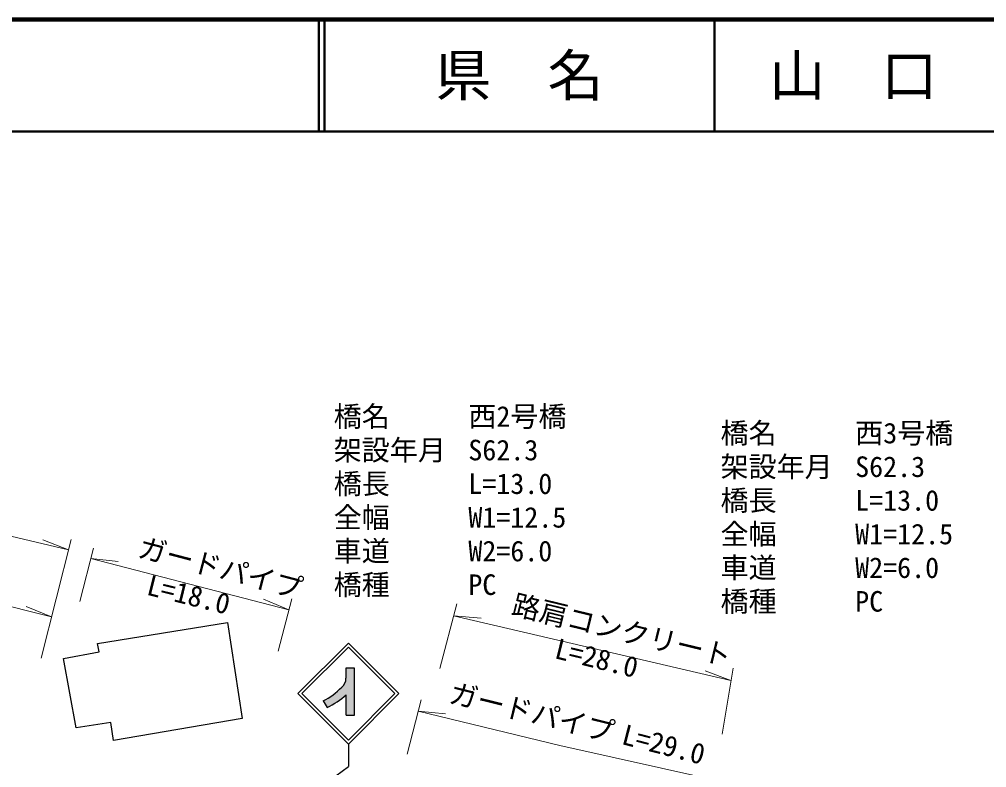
# Model space of a CAD drawing. Units: millimetres at full size, sheet at 1:1000; details may follow other scales. Extents: x 40000 to 680000, y 20000 to 380000.
# Drawn here: x 271055 to 357266, y 313292 to 380000 of the extents above; entities that cross this region are included whole.
import ezdxf
from ezdxf.enums import TextEntityAlignment as Align

# ---------------------------------------------------------------- set-up
doc = ezdxf.new("R2010")
doc.units = ezdxf.units.MM
doc.header["$LTSCALE"] = 1000
for name, color, linetype, lineweight in [('M-BGD', 7, 'Continuous', 25), ('M-STR-HTXT', 7, 'Continuous', 13), ('M-STR-STRC', 7, 'Continuous', 25), ('M-TTL', 2, 'Continuous', 140), ('M-TTL-LINE', 7, 'Continuous', 50)]:
    doc.layers.add(name, color=color, linetype=linetype, lineweight=lineweight)
doc.layers.add('M-TTL-TXT', color=7, linetype='Continuous')
doc.styles.add('ＭＳ ゴシック', font='')
doc.styles.get('ＭＳ ゴシック').set_extended_font_data('MS Gothic')

msp = doc.modelspace()

# ---------------------------------------------------------------- hatches: boundary and pattern name
at = {"layer": 'M-STR-STRC'}
msp.add_hatch(color=256, dxfattribs=at).paths.add_polyline_path([(300927, 317980), (300927, 322150), (300166, 322150), (300166, 321277), (300166, 321272), (300167, 321255), (300167, 321238), (300167, 321222), (300166, 321205), (300166, 321188), (300165, 321171), (300164, 321154), (300162, 321137), (300160, 321120), (300158, 321103), (300156, 321086), (300153, 321070), (300150, 321053), (300147, 321036), (300143, 321020), (300140, 321003), (300136, 320987), (300131, 320970), (300126, 320954), (300121, 320938), (300116, 320922), (300111, 320906), (300105, 320890), (300099, 320874), (300092, 320858), (300086, 320843), (300079, 320827), (300072, 320812), (300064, 320796), (300056, 320781), (300048, 320766), (300040, 320752), (300032, 320737), (300023, 320722), (300014, 320708), (300005, 320694), (299995, 320680), (299985, 320666), (299975, 320652), (299965, 320639), (299955, 320625), (299944, 320612), (299933, 320599), (299922, 320586), (299910, 320574), (299899, 320561), (299887, 320549), (299875, 320537), (299863, 320525), (299850, 320514), (299838, 320503), (299825, 320492), (299812, 320481), (299799, 320470), (299785, 320460), (299743, 320416), (299669, 320342), (299594, 320269), (299517, 320197), (299439, 320127), (299360, 320058), (299279, 319991), (299198, 319924), (299115, 319860), (299031, 319796), (298946, 319735), (298860, 319674), (298773, 319616), (298685, 319558), (298596, 319503), (298506, 319448), (298415, 319396), (298323, 319345), (298230, 319295), (298137, 319248), (298489, 318656), (298626, 318727), (298762, 318800), (298897, 318876), (299030, 318954), (299162, 319034), (299293, 319117), (299422, 319202), (299550, 319289), (299676, 319379), (299800, 319470), (299923, 319564), (300044, 319660), (300164, 319758), (300194, 319783), (300194, 317980)])

# ---------------------------------------------------------------- linework, layer by layer
at = {"layer": 'M-BGD'}
msp.add_lwpolyline([(274993, 323030), (278180, 323623), (278033, 324363), (289612, 326246), (290916, 317688), (279445, 315703), (279198, 317327), (276129, 316835)], close=True, dxfattribs=at)
at = {"layer": 'M-STR-HTXT'}
for p, q in [((272987, 323038), (275687, 333639)), ((275446, 332696), (273159, 333588)), ((276436, 328100), (277668, 332858)), ((277429, 331936), (295074, 327356)), ((277429, 331936), (279868, 331656)), ((273930, 326742), (271655, 327663)), ((295074, 327356), (292807, 328298)), ((294118, 323670), (295333, 328353)), ((308534, 322132), (310034, 327888)), ((309757, 326826), (334479, 321047)), ((309757, 326826), (312202, 326605)), ((334479, 321047), (332190, 321933)), ((333688, 316270), (334662, 322149)), ((305612, 314494), (306864, 319333)), ((306601, 318317), (309044, 318079))]:
    msp.add_line(p, q, dxfattribs=at)
for points in [[(235628, 341048), (243144, 340019), (250541, 338687), (258313, 336938), (264498, 335289), (275446, 332696)], [(273930, 326742), (262780, 329530), (254750, 331719), (249022, 332880), (242068, 334094), (232015, 335531), (223995, 336428), (212693, 337285), (210305, 337335)], [(306601, 318317), (319217, 315271), (332962, 312202)]]:
    msp.add_lwpolyline(points, dxfattribs=at)
at = {"layer": 'M-STR-STRC'}
for p, q in [((295884, 319897), (300384, 324397)), ((304885, 319897), (300384, 324397)), ((296238, 319897), (300384, 324043)), ((304531, 319897), (300384, 324043)), ((300927, 322150), (300166, 322150)), ((300166, 322150), (300166, 321277)), ((300927, 317980), (300927, 322150)), ((295884, 319897), (300384, 315396)), ((296238, 319897), (300384, 315750)), ((300384, 315750), (304531, 319897)), ((300385, 315397), (304885, 319897)), ((298137, 319248), (298489, 318656)), ((300194, 317980), (300194, 319783)), ((300194, 317980), (300927, 317980)), ((300385, 315397), (300385, 313397)), ((275605, 295228), (300385, 313397))]:
    msp.add_line(p, q, dxfattribs=at)
for centre, radius, start, end in [((299195, 321232), 972, 307.4071, 2.66732), ((295448, 324633), 6019, 296.53124, 316.10371), ((294491, 326556), 8854, 296.84254, 310.09939)]:
    msp.add_arc(centre, radius, start, end, dxfattribs=at)
at = {"layer": 'M-TTL'}
msp.add_line((680000, 380000), (40000, 380000), dxfattribs=at)
at = {"layer": 'M-TTL-LINE'}
for p, q in [((297750, 380000), (297750, 370000)), ((298250, 380000), (298250, 370000)), ((333000, 380000), (333000, 370000)), ((40000, 370000), (680000, 370000))]:
    msp.add_line(p, q, dxfattribs=at)

# ---------------------------------------------------------------- texts
at = {"layer": 'M-STR-HTXT', "style": 'ＭＳ ゴシック'}
for s, p in [('橋名', (299072, 343138)), ('西2号橋', (311072, 343138)), ('橋名', (333547, 341652)), ('西3号橋', (345547, 341652)), ('架設年月', (299072, 340138)), ('S62.3', (311072, 340138)), ('架設年月', (333547, 338652)), ('S62.3', (345547, 338652)), ('橋長', (299072, 337138)), ('L=13.0', (311072, 337138)), ('橋長', (333547, 335652)), ('L=13.0', (345547, 335652)), ('全幅', (299072, 334138)), ('W1=12.5', (311072, 334138)), ('全幅', (333547, 332652)), ('W1=12.5', (345547, 332652)), ('車道', (299072, 331138)), ('W2=6.0', (311072, 331138)), ('車道', (333547, 329652)), ('W2=6.0', (345547, 329652)), ('橋種', (299072, 328138)), ('PC', (311072, 328138)), ('橋種', (333547, 326652)), ('PC', (345547, 326652))]:
    msp.add_text(s, height=1833, dxfattribs=at).set_placement(p, align=Align.BOTTOM_LEFT)
for s, rotation, p in [('ガードパイプ', 345.285, (281365, 331588)), ('L=18.0', 346.132, (282171, 328193)), ('路肩コンクリート', 346.352, (314694, 326480)), ('L=28.0', 346.192, (318529, 322532)), ('ガードパイプ', 346.136, (309108, 318598)), ('L=29.0', 345.543, (324497, 314881))]:
    msp.add_text(s, height=1833, rotation=rotation, dxfattribs=at).set_placement(p, align=Align.BOTTOM_LEFT)
at = {"layer": 'M-TTL-TXT', "style": 'ＭＳ ゴシック'}
for s, p in [('県\u3000名', (315625, 375000)), ('山\u3000口\u3000県', (350375, 375000))]:
    msp.add_text(s, height=3666, dxfattribs=at).set_placement(p, align=Align.MIDDLE_CENTER)

doc.saveas('drawing.dxf')
